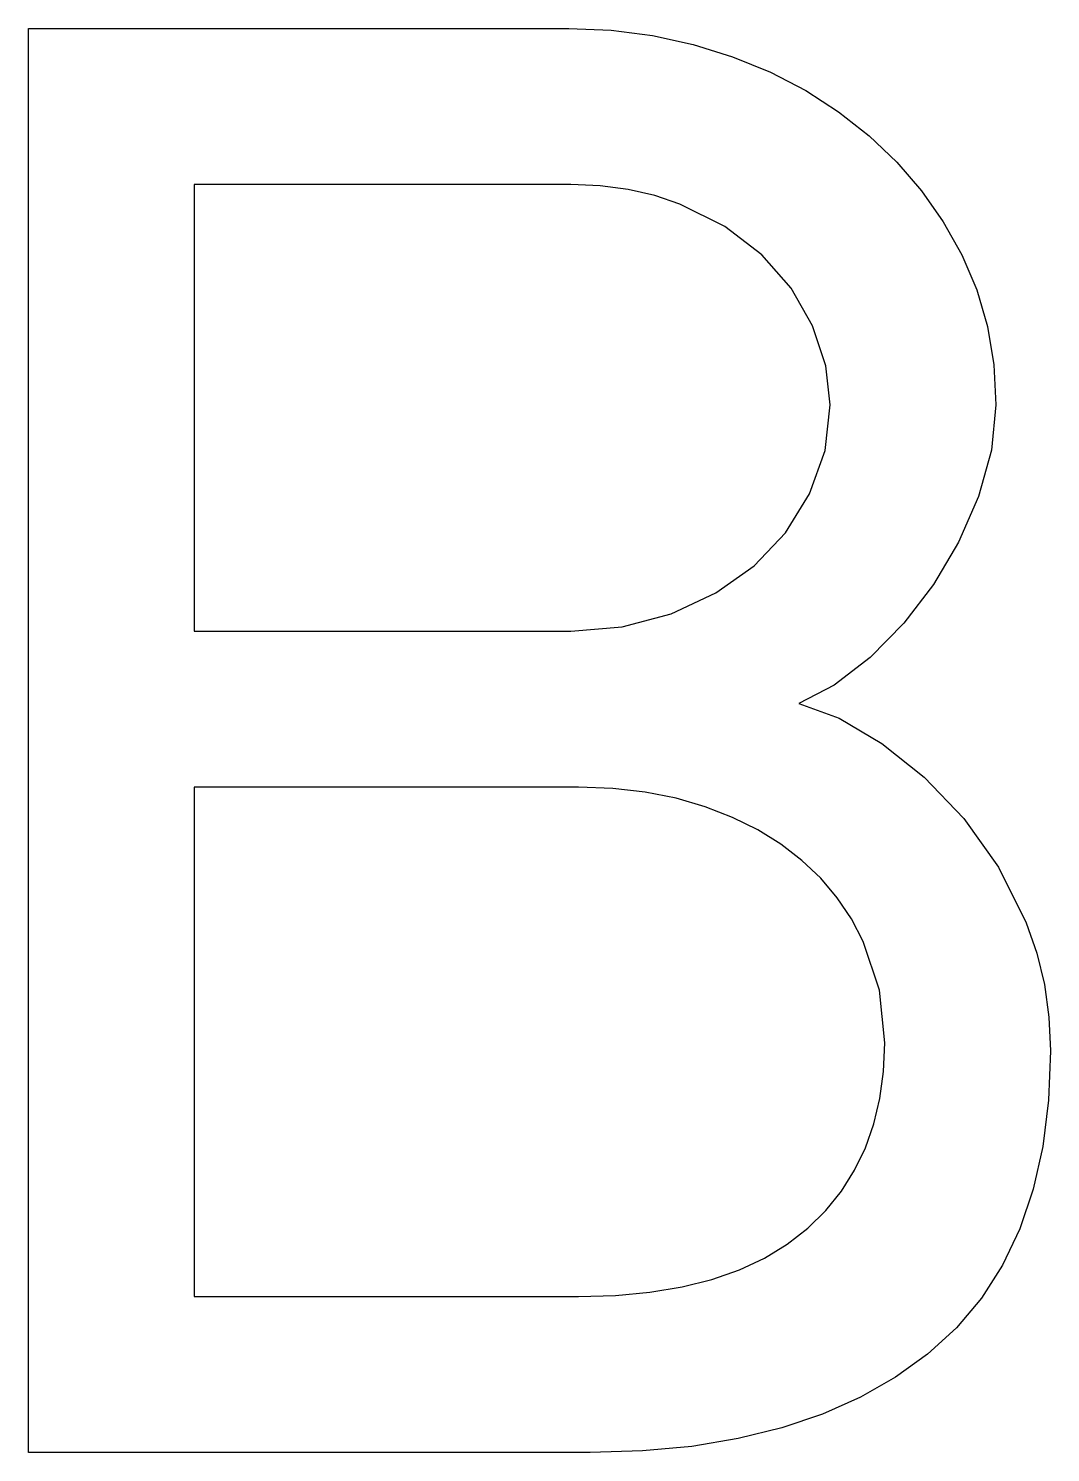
# Model space of a CAD drawing. Extents: x 1.1 to 8.4, y 0 to 10.1.
import ezdxf

# ---------------------------------------------------------------- set-up
doc = ezdxf.new("R2010")
doc.units = 0
doc.layers.get('0').update_dxf_attribs({"linetype": 'CONTINUOUS'})

msp = doc.modelspace()

# ---------------------------------------------------------------- linework, layer by layer
at = {"color": 0}
for p, q in [((1.08333, 0), (1.08333, 10.1389)), ((1.08333, 10.1389), (4.93056, 10.1389)), ((4.93056, 10.1389), (5.23258, 10.1264)), ((5.23258, 10.1264), (5.52772, 10.0886)), ((5.52772, 10.0886), (5.81592, 10.0257)), ((5.81592, 10.0257), (6.09722, 9.9375)), ((6.09722, 9.9375), (6.36632, 9.82682)), ((6.36632, 9.82682), (6.61806, 9.69618)), ((6.61806, 9.69618), (6.85243, 9.54557)), ((6.85243, 9.54557), (7.06944, 9.375)), ((7.06944, 9.375), (7.26688, 9.18664)), ((7.26688, 9.18664), (7.44265, 8.98264)), ((2.26389, 9.02778), (2.26389, 5.84722)), ((4.94444, 9.02778), (2.26389, 9.02778)), ((5.15446, 9.01915), (4.94444, 9.02778)), ((5.35411, 8.99311), (5.15446, 9.01915)), ((5.54335, 8.94971), (5.35411, 8.99311)), ((5.72222, 8.88889), (5.54335, 8.94971)), ((7.44265, 8.98264), (7.59674, 8.76303)), ((6.04167, 8.72928), (5.72222, 8.88889)), ((6.30556, 8.52778), (6.04167, 8.72928)), ((7.59674, 8.76303), (7.72917, 8.52778)), ((6.51383, 8.29004), (6.30556, 8.52778)), ((7.72917, 8.52778), (7.8355, 8.27869)), ((6.66667, 8.02083), (6.51383, 8.29004)), ((7.8355, 8.27869), (7.91146, 8.01742)), ((6.76042, 7.73785), (6.66667, 8.02083)), ((7.91146, 8.01742), (7.95703, 7.74397)), ((6.79167, 7.45833), (6.76042, 7.73785)), ((7.95703, 7.74397), (7.97222, 7.45833)), ((6.75521, 7.13368), (6.79167, 7.45833)), ((7.97222, 7.45833), (7.94097, 7.13547)), ((6.64583, 6.82639), (6.75521, 7.13368)), ((7.94097, 7.13547), (7.84722, 6.80556)), ((6.47396, 6.54867), (6.64583, 6.82639)), ((7.84722, 6.80556), (7.70481, 6.48264)), ((6.25, 6.3125), (6.47396, 6.54867)), ((7.70481, 6.48264), (7.52778, 6.18056)), ((5.97738, 6.11985), (6.25, 6.3125)), ((5.65972, 5.97222), (5.97738, 6.11985)), ((7.52778, 6.18056), (7.31771, 5.90451)), ((5.31076, 5.87847), (5.65972, 5.97222)), ((7.31771, 5.90451), (7.07639, 5.65972)), ((2.26389, 5.84722), (4.94444, 5.84722)), ((4.94444, 5.84722), (5.31076, 5.87847)), ((7.07639, 5.65972), (6.82118, 5.4636)), ((6.82118, 5.4636), (6.56944, 5.33333)), ((6.56944, 5.33333), (6.85585, 5.22743)), ((6.85585, 5.22743), (7.15972, 5.04861)), ((7.15972, 5.04861), (7.46181, 4.80729)), ((7.46181, 4.80729), (7.74306, 4.51389)), ((5, 4.73611), (2.26389, 4.73611)), ((2.26389, 4.73611), (2.26389, 1.11111)), ((5.24392, 4.72749), (5, 4.73611)), ((5.47569, 4.70144), (5.24392, 4.72749)), ((5.69531, 4.65804), (5.47569, 4.70144)), ((5.90278, 4.59722), (5.69531, 4.65804)), ((6.09674, 4.52126), (5.90278, 4.59722)), ((6.27599, 4.43229), (6.09674, 4.52126)), ((7.74306, 4.51389), (7.98958, 4.1684)), ((6.44049, 4.33035), (6.27599, 4.43229)), ((6.59028, 4.21528), (6.44049, 4.33035)), ((6.72439, 4.08811), (6.59028, 4.21528)), ((7.98958, 4.1684), (8.1875, 3.77083)), ((6.84201, 3.94965), (6.72439, 4.08811)), ((6.94314, 3.79992), (6.84201, 3.94965)), ((7.02778, 3.63889), (6.94314, 3.79992)), ((8.1875, 3.77083), (8.2634, 3.55518)), ((7.14231, 3.29172), (7.02778, 3.63889)), ((8.2634, 3.55518), (8.31765, 3.3316)), ((7.18056, 2.91667), (7.14231, 3.29172)), ((8.31765, 3.3316), (8.35021, 3.10026)), ((8.35021, 3.10026), (8.36111, 2.86111)), ((7.17193, 2.71376), (7.18056, 2.91667)), ((8.36111, 2.86111), (8.34744, 2.5084)), ((7.14621, 2.52169), (7.17193, 2.71376)), ((7.10335, 2.3405), (7.14621, 2.52169)), ((8.34744, 2.5084), (8.30642, 2.17931)), ((7.04335, 2.17014), (7.10335, 2.3405)), ((6.96619, 2.01064), (7.04335, 2.17014)), ((8.30642, 2.17931), (8.23807, 1.87386)), ((6.8719, 1.86197), (6.96619, 2.01064)), ((6.76047, 1.72418), (6.8719, 1.86197)), ((8.23807, 1.87386), (8.14236, 1.59207)), ((6.63194, 1.59722), (6.76047, 1.72418)), ((6.48643, 1.48335), (6.63194, 1.59722)), ((8.14236, 1.59207), (8.01932, 1.33393)), ((6.32422, 1.3846), (6.48643, 1.48335)), ((6.14529, 1.30105), (6.32422, 1.3846)), ((8.01932, 1.33393), (7.86892, 1.09945)), ((5.73731, 1.17952), (5.94965, 1.23269)), ((5.94965, 1.23269), (6.14529, 1.30105)), ((5, 1.11111), (5.26247, 1.11876)), ((5.26247, 1.11876), (5.50825, 1.14155)), ((5.50825, 1.14155), (5.73731, 1.17952)), ((2.26389, 1.11111), (5, 1.11111)), ((7.86892, 1.09945), (7.69119, 0.888618)), ((7.69119, 0.888618), (7.48611, 0.701389)), ((7.48611, 0.701389), (7.25711, 0.537001)), ((7.25711, 0.537001), (7.00776, 0.394531)), ((7.00776, 0.394531), (6.73801, 0.273981)), ((6.73801, 0.273981), (6.44786, 0.175347)), ((6.44786, 0.175347), (6.13732, 0.098633)), ((5.08333, 0), (1.08333, 0)), ((5.45503, 0.010959), (5.08333, 0)), ((5.80637, 0.043837), (5.45503, 0.010959)), ((6.13732, 0.098633), (5.80637, 0.043837))]:
    msp.add_line(p, q, dxfattribs=at)

doc.saveas('drawing.dxf')
